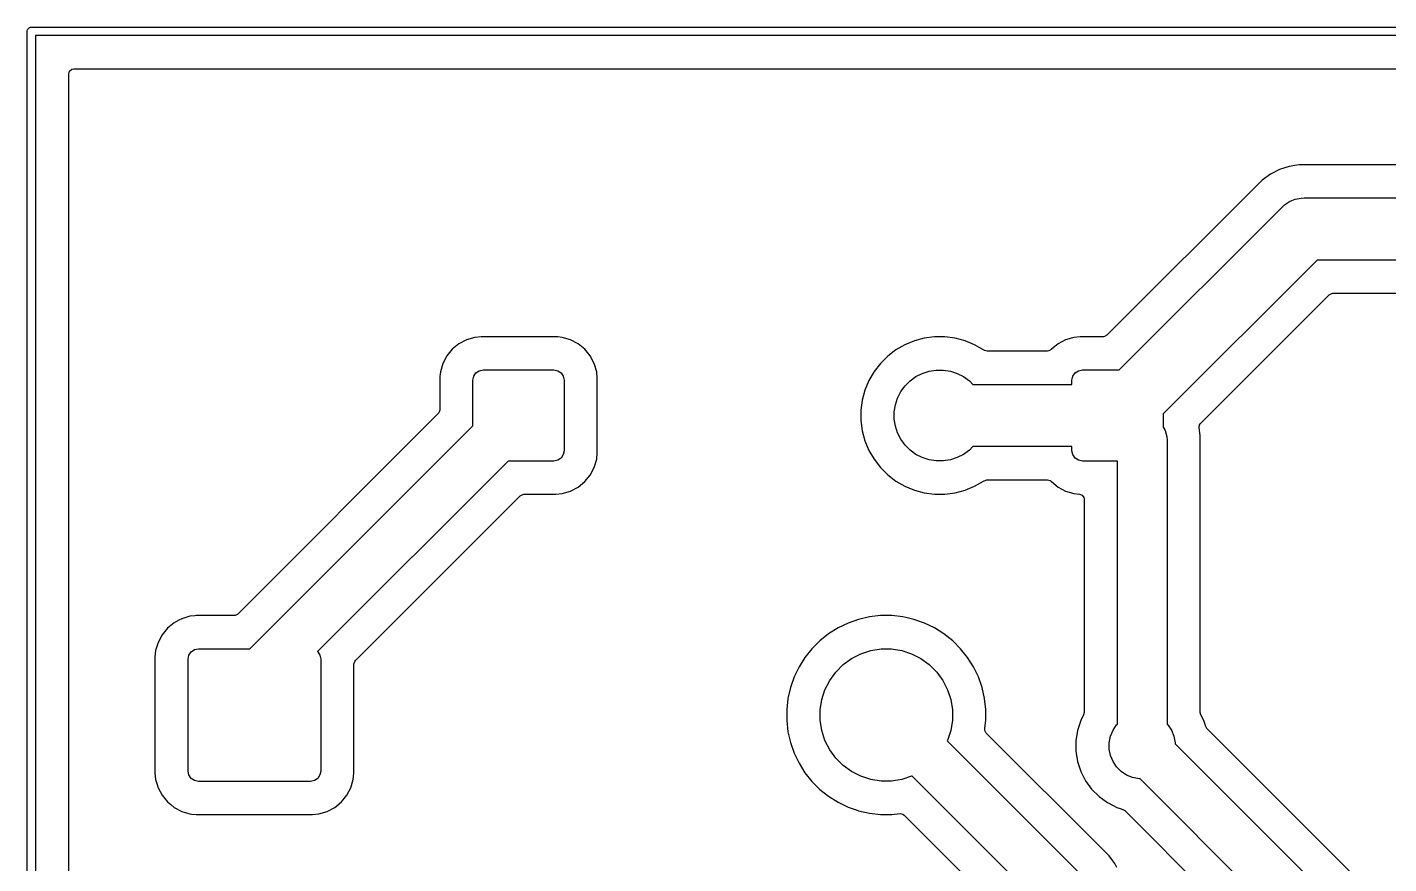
# Model space of a CAD drawing. Header units: millimetres. Extents: x 104.9 to 175.1, y -124.6 to -74.4.
# Drawn here: x 104.9 to 137.74, y -94.59 to -74.4 of the extents above; entities that cross this region are included whole.
import ezdxf

# ---------------------------------------------------------------- set-up
doc = ezdxf.new("R2010")
doc.units = ezdxf.units.MM
doc.layers.add('B.Cu', color=153, linetype='CONTINUOUS', true_color=0x4d7fc4)

msp = doc.modelspace()

# ---------------------------------------------------------------- linework, layer by layer
at = {"layer": 'B.Cu', "linetype": 'CONTINUOUS'}
for p, q in [((104.9, -74.5), (104.901921, -74.480491)), ((104.9, -124.5), (104.9, -74.5)), ((104.901921, -74.480491), (104.916853, -74.444443)), ((104.916853, -74.444443), (104.944443, -74.416853)), ((104.944443, -74.416853), (104.980491, -74.401921)), ((104.980491, -74.401921), (105, -74.4)), ((105, -74.4), (175, -74.4)), ((105.1, -74.6), (105.1, -124.4)), ((174.9, -74.6), (105.1, -74.6)), ((105.9005, -75.5245), (105.920185, -75.457461)), ((105.9005, -89.598395), (105.9005, -75.5245)), ((105.920185, -75.457461), (105.972989, -75.411706)), ((105.972989, -75.411706), (106.0245, -75.4005)), ((106.0245, -75.4005), (173.9755, -75.4005)), ((135.104812, -77.833097), (134.887357, -77.943896)), ((135.336927, -77.757678), (135.104812, -77.833097)), ((135.522093, -77.72835), (135.336927, -77.757678)), ((135.577973, -77.7195), (135.522093, -77.72835)), ((135.822027, -77.7195), (135.577973, -77.7195)), ((148.622027, -77.7195), (135.822027, -77.7195)), ((134.689918, -78.087343), (130.944079, -81.833181)), ((134.689923, -78.087339), (134.689918, -78.087343)), ((134.887357, -77.943896), (134.689923, -78.087339)), ((131.239339, -82.67), (135.16967, -78.73967)), ((135.16967, -78.73967), (135.224205, -78.690242)), ((135.224205, -78.690242), (135.346452, -78.608559)), ((135.346452, -78.608559), (135.402717, -78.585253)), ((135.402717, -78.585253), (135.482287, -78.552294)), ((135.482287, -78.552294), (135.626487, -78.523611)), ((135.626487, -78.523611), (135.7, -78.52)), ((135.7, -78.52), (148.5, -78.52)), ((136.01066, -80.02), (132.299999, -83.73066)), ((148.18934, -80.02), (136.01066, -80.02)), ((133.200857, -83.961879), (136.305919, -80.856819)), ((136.305919, -80.856819), (136.367242, -80.823334)), ((136.367242, -80.823334), (136.3936, -80.8205)), ((136.3936, -80.8205), (147.8064, -80.8205)), ((115.313545, -82.042317), (115.153589, -82.173589)), ((115.496042, -81.944769), (115.313545, -82.042317)), ((115.694067, -81.884699), (115.496042, -81.944769)), ((115.848395, -81.8695), (115.694067, -81.884699)), ((117.651605, -81.8695), (115.848395, -81.8695)), ((117.651609, -81.8695), (117.651605, -81.8695)), ((117.695222, -81.873795), (117.651609, -81.8695)), ((117.805935, -81.884699), (117.695222, -81.873795)), ((117.805935, -81.8847), (117.805933, -81.884699)), ((117.805933, -81.884699), (117.805935, -81.884699)), ((118.003955, -81.944768), (117.805935, -81.8847)), ((118.186451, -82.042315), (118.003955, -81.944768)), ((118.186452, -82.042316), (118.186451, -82.042315)), ((118.186454, -82.042317), (118.186452, -82.042316)), ((118.34641, -82.173589), (118.186454, -82.042317)), ((126.067623, -82.061837), (125.851873, -82.1864)), ((126.067638, -82.06183), (126.067623, -82.061837)), ((126.297792, -81.966498), (126.067638, -82.06183)), ((126.538438, -81.902017), (126.297792, -81.966498)), ((126.785424, -81.869501), (126.538438, -81.902017)), ((126.785429, -81.8695), (126.785424, -81.869501)), ((126.785435, -81.8695), (126.785429, -81.8695)), ((127.034565, -81.8695), (126.785435, -81.8695)), ((127.03457, -81.8695), (127.034565, -81.8695)), ((127.034575, -81.869501), (127.03457, -81.8695)), ((127.281561, -81.902017), (127.034575, -81.869501)), ((127.522207, -81.966498), (127.281561, -81.902017)), ((127.752361, -82.06183), (127.522207, -81.966498)), ((127.752376, -82.061837), (127.752361, -82.06183)), ((127.947325, -82.174391), (127.752376, -82.061837)), ((129.763545, -82.042317), (129.603592, -82.173587)), ((129.946042, -81.944769), (129.763545, -82.042317)), ((130.144067, -81.884699), (129.946042, -81.944769)), ((130.298395, -81.8695), (130.144067, -81.884699)), ((130.856398, -81.8695), (130.298395, -81.8695)), ((130.882756, -81.866666), (130.856398, -81.8695)), ((130.944079, -81.833181), (130.882756, -81.866666)), ((115.022317, -82.333545), (114.924769, -82.516042)), ((115.153589, -82.173589), (115.022317, -82.333545)), ((118.477682, -82.333545), (118.34641, -82.173589)), ((118.477685, -82.333549), (118.477682, -82.333545)), ((118.575232, -82.516045), (118.477685, -82.333549)), ((125.654218, -82.338066), (125.478066, -82.514218)), ((125.654225, -82.33806), (125.654218, -82.338066)), ((125.851873, -82.1864), (125.654225, -82.33806)), ((127.968127, -82.186401), (127.947325, -82.174391)), ((127.977876, -82.193882), (127.968127, -82.186401)), ((127.986315, -82.199815), (127.977876, -82.193882)), ((128.053354, -82.2195), (127.986315, -82.199815)), ((129.507265, -82.2195), (128.053354, -82.2195)), ((129.545368, -82.213501), (129.507265, -82.2195)), ((129.598622, -82.177228), (129.545368, -82.213501)), ((129.599287, -82.177893), (129.598622, -82.177228)), ((129.602787, -82.174391), (129.599287, -82.177893)), ((129.603115, -82.174169), (129.602787, -82.174391)), ((129.603592, -82.173587), (129.603115, -82.174169)), ((114.864699, -82.714066), (114.853251, -82.830297)), ((114.924769, -82.516042), (114.864699, -82.714066)), ((115.66903, -82.824329), (115.723223, -82.743223)), ((115.723223, -82.743223), (115.804329, -82.68903)), ((115.804329, -82.68903), (115.9, -82.670001)), ((115.9, -82.670001), (117.600001, -82.67)), ((117.600001, -82.67), (117.695671, -82.68903)), ((117.695671, -82.68903), (117.776777, -82.743223)), ((117.776777, -82.743223), (117.83097, -82.824329)), ((118.6353, -82.714065), (118.575232, -82.516045)), ((118.650499, -82.868392), (118.6353, -82.714065)), ((125.3264, -82.711873), (125.201837, -82.927623)), ((125.47806, -82.514225), (125.3264, -82.711873)), ((125.478066, -82.514218), (125.47806, -82.514225)), ((126.335252, -82.832096), (126.489048, -82.753733)), ((126.489048, -82.753733), (126.65321, -82.700393)), ((126.65321, -82.700393), (126.823695, -82.673391)), ((126.823695, -82.673391), (126.996305, -82.673391)), ((126.996305, -82.673391), (127.16679, -82.700393)), ((127.16679, -82.700393), (127.330952, -82.753733)), ((127.330952, -82.753733), (127.484748, -82.832096)), ((130.11903, -82.824329), (130.173223, -82.743223)), ((130.173223, -82.743223), (130.254329, -82.68903)), ((130.254329, -82.68903), (130.35, -82.670001)), ((130.35, -82.670001), (131.239339, -82.67)), ((114.849602, -82.867361), (114.8495, -82.868394)), ((114.8495, -82.868394), (114.8495, -83.638531)), ((114.853251, -82.830297), (114.849602, -82.867361)), ((115.65, -82.919999), (115.66903, -82.824329)), ((115.65, -84.021471), (115.65, -82.919999)), ((117.83097, -82.824329), (117.849999, -82.92)), ((117.849999, -82.92), (117.85, -84.620001)), ((118.6505, -84.671609), (118.650499, -82.868392)), ((125.20183, -82.927638), (125.106498, -83.157792)), ((125.201837, -82.927623), (125.20183, -82.927638)), ((125.972096, -83.195252), (126.073553, -83.055607)), ((126.073553, -83.055607), (126.195607, -82.933553)), ((126.195607, -82.933553), (126.335252, -82.832096)), ((127.484748, -82.832096), (127.624393, -82.933553)), ((127.624393, -82.933553), (127.71084, -83.02)), ((127.71084, -83.02), (130.1, -83.02)), ((130.1, -82.919999), (130.11903, -82.824329)), ((130.1, -83.02), (130.1, -82.919999)), ((125.042017, -83.398438), (125.009501, -83.645424)), ((125.106498, -83.157792), (125.042017, -83.398438)), ((125.840393, -83.51321), (125.893733, -83.349048)), ((125.893733, -83.349048), (125.972096, -83.195252)), ((114.813181, -83.726212), (109.976213, -88.563181)), ((114.829815, -83.70557), (114.813181, -83.726212)), ((114.8495, -83.638531), (114.829815, -83.70557)), ((125.009501, -83.645424), (125.0095, -83.645441)), ((125.0095, -83.645441), (125.0095, -83.894558)), ((125.813391, -83.683695), (125.840393, -83.51321)), ((125.813391, -83.856305), (125.813391, -83.683695)), ((132.299999, -83.73066), (132.299999, -84.049951)), ((110.271472, -89.4), (115.65, -84.021471)), ((125.0095, -83.894558), (125.009501, -83.894575)), ((125.009501, -83.894575), (125.042017, -84.141561)), ((125.840393, -84.02679), (125.813391, -83.856305)), ((125.893733, -84.190952), (125.840393, -84.02679)), ((132.299999, -84.049951), (132.349328, -84.13539)), ((133.166068, -84.068953), (133.175022, -83.999662)), ((133.195501, -84.254778), (133.166068, -84.068953)), ((133.175022, -83.999662), (133.200857, -83.961879)), ((125.042017, -84.141561), (125.106498, -84.382207)), ((125.106498, -84.382207), (125.20183, -84.612361)), ((125.972096, -84.344748), (125.893733, -84.190952)), ((126.073553, -84.484393), (125.972096, -84.344748)), ((132.349328, -84.13539), (132.389867, -84.286684)), ((132.389867, -84.286684), (132.395, -84.365)), ((132.395, -84.365), (132.395, -91.219077)), ((133.195501, -84.25478), (133.195501, -84.254778)), ((133.195501, -84.480332), (133.195501, -84.25478)), ((117.83097, -84.715671), (117.776777, -84.796777)), ((117.85, -84.620001), (117.83097, -84.715671)), ((118.6353, -84.825935), (118.6505, -84.671609)), ((125.20183, -84.612361), (125.201837, -84.612376)), ((125.201837, -84.612376), (125.3264, -84.828126)), ((126.195607, -84.606447), (126.073553, -84.484393)), ((126.335252, -84.707904), (126.195607, -84.606447)), ((126.489048, -84.786267), (126.335252, -84.707904)), ((127.484748, -84.707904), (127.330952, -84.786267)), ((127.624393, -84.606447), (127.484748, -84.707904)), ((127.71084, -84.52), (127.624393, -84.606447)), ((130.100001, -84.52), (127.71084, -84.52)), ((130.100001, -84.62), (130.100001, -84.52)), ((130.11903, -84.715671), (130.100001, -84.62)), ((130.173223, -84.796777), (130.11903, -84.715671)), ((133.1955, -84.480357), (133.195501, -84.480332)), ((133.1955, -90.938461), (133.1955, -84.480357)), ((116.498528, -84.869999), (111.8999, -89.468627)), ((117.6, -84.869999), (116.498528, -84.869999)), ((117.695671, -84.85097), (117.6, -84.869999)), ((117.776777, -84.796777), (117.695671, -84.85097)), ((118.477685, -85.206451), (118.575232, -85.023955)), ((118.575232, -85.023955), (118.6353, -84.825935)), ((125.3264, -84.828126), (125.47806, -85.025774)), ((125.47806, -85.025774), (125.478066, -85.025781)), ((125.478066, -85.025781), (125.654218, -85.201933)), ((126.65321, -84.839607), (126.489048, -84.786267)), ((126.823695, -84.866609), (126.65321, -84.839607)), ((126.996305, -84.866609), (126.823695, -84.866609)), ((127.16679, -84.839607), (126.996305, -84.866609)), ((127.330952, -84.786267), (127.16679, -84.839607)), ((130.254329, -84.85097), (130.173223, -84.796777)), ((130.349999, -84.87), (130.254329, -84.85097)), ((131.195, -84.869999), (130.349999, -84.87)), ((131.195, -91.219077), (131.195, -84.869999)), ((118.186451, -85.497685), (118.34641, -85.36641)), ((118.34641, -85.36641), (118.477685, -85.206451)), ((125.654218, -85.201933), (125.654225, -85.201939)), ((125.654225, -85.201939), (125.851873, -85.353599)), ((125.851873, -85.353599), (126.067623, -85.478162)), ((127.752373, -85.478164), (127.968127, -85.353599)), ((127.968127, -85.353599), (127.977869, -85.346123)), ((127.977869, -85.346123), (128.043037, -85.32093)), ((128.043037, -85.32093), (128.053354, -85.3205)), ((128.053354, -85.3205), (129.507265, -85.3205)), ((129.507265, -85.3205), (129.574304, -85.340185)), ((129.574304, -85.340185), (129.599119, -85.362274)), ((129.599119, -85.362274), (129.599287, -85.362107)), ((129.599287, -85.362107), (129.602165, -85.364985)), ((129.602165, -85.364985), (129.603115, -85.365831)), ((129.603115, -85.365831), (129.603592, -85.366412)), ((129.603592, -85.366412), (129.763545, -85.497682)), ((112.816814, -89.683791), (116.793787, -85.706817)), ((116.793787, -85.706817), (116.85511, -85.673333)), ((116.85511, -85.673333), (116.881468, -85.670499)), ((116.881468, -85.670499), (117.651605, -85.670499)), ((117.651605, -85.670499), (117.651608, -85.670499)), ((117.651608, -85.670499), (117.805935, -85.6553)), ((117.805935, -85.6553), (118.003955, -85.595232)), ((118.003955, -85.595232), (118.186451, -85.497685)), ((126.067623, -85.478162), (126.067638, -85.478169)), ((126.067638, -85.478169), (126.166825, -85.519253)), ((126.166825, -85.519253), (126.297793, -85.573502)), ((126.297793, -85.573502), (126.538435, -85.637982)), ((126.538435, -85.637982), (126.785435, -85.6705)), ((126.785435, -85.6705), (126.785442, -85.6705)), ((126.785442, -85.6705), (127.034558, -85.6705)), ((127.034558, -85.6705), (127.034565, -85.6705)), ((127.034565, -85.6705), (127.281565, -85.637982)), ((127.281565, -85.637982), (127.522207, -85.573502)), ((127.522207, -85.573502), (127.752373, -85.478164)), ((129.763545, -85.497682), (129.763549, -85.497685)), ((129.763549, -85.497685), (129.946045, -85.595232)), ((129.946045, -85.595232), (130.144065, -85.6553)), ((130.144065, -85.6553), (130.282656, -85.66895)), ((130.282656, -85.66895), (130.347441, -85.695109)), ((130.347441, -85.695109), (130.3878, -85.752144)), ((130.3878, -85.752144), (130.3945, -85.792352)), ((130.3945, -85.792352), (130.3945, -90.938461)), ((108.824067, -88.614699), (108.626043, -88.674769)), ((108.940298, -88.603251), (108.824067, -88.614699)), ((108.978392, -88.5995), (108.940298, -88.603251)), ((109.888532, -88.5995), (108.978392, -88.5995)), ((109.91489, -88.596666), (109.888532, -88.5995)), ((109.976213, -88.563181), (109.91489, -88.596666)), ((125.217268, -88.629688), (124.954405, -88.689684)), ((125.21728, -88.629686), (125.217268, -88.629688)), ((125.485186, -88.5995), (125.21728, -88.629686)), ((125.485191, -88.5995), (125.485186, -88.5995)), ((125.754809, -88.5995), (125.485191, -88.5995)), ((125.754813, -88.5995), (125.754809, -88.5995)), ((126.022719, -88.629686), (125.754813, -88.5995)), ((126.022728, -88.629687), (126.022719, -88.629686)), ((126.022732, -88.629688), (126.022728, -88.629687)), ((126.088446, -88.644687), (126.022732, -88.629688)), ((126.285594, -88.689684), (126.088446, -88.644687)), ((108.283589, -88.903589), (108.152317, -89.063547)), ((108.443547, -88.772317), (108.283589, -88.903589)), ((108.443548, -88.772316), (108.443547, -88.772317)), ((108.44355, -88.772315), (108.443548, -88.772316)), ((108.557494, -88.71141), (108.44355, -88.772315)), ((108.626043, -88.674769), (108.557494, -88.71141)), ((124.457005, -88.895714), (124.228712, -89.039161)), ((124.699917, -88.778734), (124.457005, -88.895714)), ((124.954397, -88.689687), (124.699917, -88.778734)), ((124.954405, -88.689684), (124.954397, -88.689687)), ((126.285602, -88.689687), (126.285594, -88.689684)), ((126.540082, -88.778734), (126.285602, -88.689687)), ((126.782994, -88.895714), (126.540082, -88.778734)), ((126.782997, -88.895716), (126.782994, -88.895714)), ((127.011289, -89.039162), (126.782997, -88.895716)), ((108.054769, -89.246043), (107.994699, -89.444067)), ((108.152317, -89.063547), (108.054769, -89.246043)), ((124.017915, -89.207265), (123.827265, -89.397915)), ((124.228712, -89.039161), (124.017915, -89.207265)), ((127.222085, -89.207266), (127.011289, -89.039162)), ((127.412734, -89.397915), (127.222085, -89.207266)), ((105.9005, -95.598395), (105.9005, -89.598395)), ((107.994699, -89.444067), (107.9795, -89.598395)), ((107.9795, -89.598395), (107.9795, -92.401604)), ((108.78, -89.65), (108.79903, -89.554329)), ((108.78, -92.35), (108.78, -89.65)), ((108.79903, -89.554329), (108.853223, -89.473223)), ((108.853223, -89.473223), (108.934329, -89.41903)), ((108.934329, -89.41903), (109.03, -89.4)), ((109.03, -89.4), (110.271472, -89.4)), ((111.8999, -89.468627), (111.906777, -89.473223)), ((111.906777, -89.473223), (111.96097, -89.554329)), ((111.96097, -89.554329), (111.98, -89.65)), ((111.98, -89.65), (111.98, -92.35)), ((123.659161, -89.608712), (123.515714, -89.837005)), ((123.827265, -89.397915), (123.659161, -89.608712)), ((124.580883, -89.78335), (124.784002, -89.635776)), ((124.784002, -89.635776), (125.007707, -89.521793)), ((125.007707, -89.521793), (125.246487, -89.444208)), ((125.246487, -89.444208), (125.494465, -89.404932)), ((125.494465, -89.404932), (125.745535, -89.404932)), ((125.745535, -89.404932), (125.993513, -89.444208)), ((125.993513, -89.444208), (126.232293, -89.521793)), ((126.232293, -89.521793), (126.455998, -89.635776)), ((126.455998, -89.635776), (126.659117, -89.78335)), ((127.580838, -89.608711), (127.412734, -89.397915)), ((127.724284, -89.837003), (127.580838, -89.608711)), ((112.7805, -89.771467), (112.800185, -89.704428)), ((112.7805, -92.401608), (112.7805, -89.771467)), ((112.800185, -89.704428), (112.816814, -89.683791)), ((123.515714, -89.837005), (123.398734, -90.079917)), ((124.255776, -90.164002), (124.40335, -89.960883)), ((124.40335, -89.960883), (124.580883, -89.78335)), ((126.659117, -89.78335), (126.83665, -89.960883)), ((126.83665, -89.960883), (126.984224, -90.164002)), ((127.841267, -90.079921), (127.724284, -89.837003)), ((123.398734, -90.079917), (123.309687, -90.334397)), ((124.141793, -90.387707), (124.255776, -90.164002)), ((126.984224, -90.164002), (127.098207, -90.387707)), ((127.930316, -90.334409), (127.841267, -90.079921)), ((123.249686, -90.59728), (123.2195, -90.865186)), ((123.249688, -90.597268), (123.249686, -90.59728)), ((123.309684, -90.334405), (123.249688, -90.597268)), ((123.309687, -90.334397), (123.309684, -90.334405)), ((124.024932, -90.874465), (124.064208, -90.626487)), ((124.064208, -90.626487), (124.141793, -90.387707)), ((127.098207, -90.387707), (127.175792, -90.626487)), ((127.175792, -90.626487), (127.215068, -90.874465)), ((127.990312, -90.597268), (127.930316, -90.334409)), ((128.0205, -90.865191), (127.990312, -90.597268)), ((123.2195, -90.865186), (123.2195, -91.134813)), ((124.024932, -91.125535), (124.024932, -90.874465)), ((127.215068, -90.874465), (127.215068, -91.125535)), ((128.0205, -91.134809), (128.0205, -90.865191)), ((130.3945, -90.938461), (130.380985, -90.994755)), ((133.209015, -90.994755), (133.1955, -90.938461)), ((123.2195, -91.134813), (123.249686, -91.402719)), ((124.064208, -91.373513), (124.024932, -91.125535)), ((127.215068, -91.125535), (127.175792, -91.373513)), ((127.999817, -91.318369), (128.0205, -91.134809)), ((130.311761, -91.130613), (130.2486, -91.325004)), ((130.380985, -90.994755), (130.311761, -91.130613)), ((131.089463, -91.367883), (131.176592, -91.237485)), ((131.176592, -91.237485), (131.195, -91.219077)), ((132.395, -91.219077), (132.413408, -91.237485)), ((132.413408, -91.237485), (132.500537, -91.367883)), ((133.278238, -91.130615), (133.209015, -90.994755)), ((133.278243, -91.130626), (133.278238, -91.130615)), ((133.32536, -91.27564), (133.278243, -91.130626)), ((133.35561, -91.325004), (133.32536, -91.27564)), ((123.249686, -91.402719), (123.249688, -91.402731)), ((123.249688, -91.402731), (123.309684, -91.665594)), ((124.141793, -91.612293), (124.064208, -91.373513)), ((124.255776, -91.835998), (124.141793, -91.612293)), ((127.098207, -91.612293), (127.092338, -91.62381)), ((127.092338, -91.62381), (130.356623, -94.888095)), ((127.175792, -91.373513), (127.098207, -91.612293)), ((127.998317, -91.331685), (127.999817, -91.318369)), ((128.000371, -91.371927), (127.998317, -91.331685)), ((128.033856, -91.43325), (128.000371, -91.371927)), ((130.841597, -94.240991), (128.033856, -91.43325)), ((130.23391, -91.370215), (130.1945, -91.619038)), ((130.1945, -91.619038), (130.1945, -91.870962)), ((130.2486, -91.325004), (130.23391, -91.370215)), ((130.998852, -91.666586), (131.029448, -91.512772)), ((131.029448, -91.512772), (131.089463, -91.367883)), ((132.500537, -91.367883), (132.560552, -91.512772)), ((132.560552, -91.512772), (132.591148, -91.666586)), ((136.989238, -94.958632), (133.35561, -91.325004)), ((123.309684, -91.665594), (123.309687, -91.665602)), ((123.309687, -91.665602), (123.398734, -91.920082)), ((123.398734, -91.920082), (123.515714, -92.162994)), ((124.40335, -92.039117), (124.255776, -91.835998)), ((130.1945, -91.870962), (130.20228, -91.920082)), ((130.20228, -91.920082), (130.23391, -92.119785)), ((130.998852, -91.823414), (130.998852, -91.666586)), ((131.029448, -91.977228), (130.998852, -91.823414)), ((132.591148, -91.666586), (132.591148, -91.69262)), ((132.591148, -91.69262), (136.504264, -95.605736)), ((123.515714, -92.162994), (123.515716, -92.162997)), ((123.515716, -92.162997), (123.659162, -92.391289)), ((124.580883, -92.21665), (124.40335, -92.039117)), ((124.784002, -92.364224), (124.580883, -92.21665)), ((130.23391, -92.119785), (130.31176, -92.359383)), ((131.089463, -92.122117), (131.029448, -91.977228)), ((131.176592, -92.252515), (131.089463, -92.122117)), ((131.287485, -92.363408), (131.176592, -92.252515)), ((107.9795, -92.401604), (107.994699, -92.555932)), ((107.994699, -92.555932), (108.024734, -92.654944)), ((108.79903, -92.445671), (108.78, -92.35)), ((108.853223, -92.526777), (108.79903, -92.445671)), ((108.934329, -92.58097), (108.853223, -92.526777)), ((109.03, -92.6), (108.934329, -92.58097)), ((111.73, -92.6), (109.03, -92.6)), ((111.825671, -92.58097), (111.73, -92.6)), ((111.906777, -92.526777), (111.825671, -92.58097)), ((111.96097, -92.445671), (111.906777, -92.526777)), ((111.98, -92.35), (111.96097, -92.445671)), ((112.705232, -92.753954), (112.7653, -92.555934)), ((112.7653, -92.555934), (112.7805, -92.401608)), ((123.659162, -92.391289), (123.827266, -92.602085)), ((123.827266, -92.602085), (124.017915, -92.792734)), ((125.007707, -92.478207), (124.784002, -92.364224)), ((125.246487, -92.555792), (125.007707, -92.478207)), ((125.494465, -92.595068), (125.246487, -92.555792)), ((125.745535, -92.595068), (125.494465, -92.595068)), ((125.993513, -92.555792), (125.745535, -92.595068)), ((126.232293, -92.478207), (125.993513, -92.555792)), ((126.24381, -92.472338), (126.232293, -92.478207)), ((129.332359, -95.560887), (126.24381, -92.472338)), ((130.31176, -92.359383), (130.426132, -92.583848)), ((130.426132, -92.583848), (130.574201, -92.787649)), ((131.417883, -92.450537), (131.287485, -92.363408)), ((131.562772, -92.510552), (131.417883, -92.450537)), ((131.716586, -92.541148), (131.562772, -92.510552)), ((131.74262, -92.541148), (131.716586, -92.541148)), ((135.48, -96.278528), (131.74262, -92.541148)), ((108.024734, -92.654944), (108.054768, -92.753954)), ((108.054768, -92.753954), (108.152315, -92.93645)), ((108.152315, -92.93645), (108.152317, -92.936452)), ((108.152317, -92.936452), (108.283589, -93.09641)), ((112.47641, -93.09641), (112.607685, -92.93645)), ((112.607685, -92.93645), (112.705232, -92.753954)), ((124.017915, -92.792734), (124.228711, -92.960838)), ((130.574201, -92.787649), (130.574205, -92.787654)), ((130.574205, -92.787654), (130.752345, -92.965794)), ((108.283589, -93.09641), (108.359875, -93.159015)), ((108.359875, -93.159015), (108.44355, -93.227685)), ((108.44355, -93.227685), (108.626046, -93.325232)), ((112.133954, -93.325232), (112.31645, -93.227685)), ((112.31645, -93.227685), (112.47641, -93.09641)), ((124.228711, -92.960838), (124.457003, -93.104284)), ((124.457003, -93.104284), (124.699921, -93.221267)), ((124.699921, -93.221267), (124.891049, -93.288145)), ((130.752345, -92.965794), (130.75235, -92.965798)), ((130.75235, -92.965798), (130.930117, -93.094952)), ((130.930117, -93.094952), (130.956155, -93.11387)), ((130.956155, -93.11387), (131.089513, -93.181819)), ((131.089513, -93.181819), (131.18062, -93.228241)), ((131.18062, -93.228241), (131.180626, -93.228243)), ((131.180626, -93.228243), (131.264499, -93.255494)), ((131.264499, -93.255494), (131.32564, -93.27536)), ((108.626046, -93.325232), (108.824066, -93.3853)), ((108.824066, -93.3853), (108.824065, -93.3853)), ((108.824065, -93.3853), (108.862647, -93.3891)), ((108.862647, -93.3891), (108.978392, -93.4005)), ((108.978392, -93.4005), (108.978395, -93.4005)), ((108.978395, -93.4005), (111.781605, -93.4005)), ((111.781605, -93.4005), (111.781608, -93.4005)), ((111.781608, -93.4005), (111.935934, -93.3853)), ((111.935934, -93.3853), (112.133954, -93.325232)), ((124.891049, -93.288145), (124.954397, -93.310312)), ((124.954397, -93.310312), (124.954405, -93.310315)), ((124.954405, -93.310315), (124.954408, -93.310315)), ((124.954408, -93.310315), (124.954409, -93.310316)), ((124.954409, -93.310316), (125.217268, -93.370312)), ((125.217268, -93.370312), (125.485187, -93.400499)), ((125.485187, -93.400499), (125.485188, -93.4005)), ((125.485188, -93.4005), (125.485191, -93.4005)), ((125.485191, -93.4005), (125.754813, -93.4005)), ((125.754813, -93.400499), (125.951685, -93.378317)), ((125.754813, -93.4005), (125.754813, -93.400499)), ((125.951685, -93.378317), (126.020507, -93.390371)), ((126.020507, -93.390371), (126.05325, -93.413856)), ((126.05325, -93.413856), (128.49554, -95.856146)), ((131.32564, -93.27536), (131.375004, -93.30561)), ((131.375004, -93.30561), (134.377212, -96.307818)), ((130.841612, -94.241005), (130.841597, -94.240991)), ((130.844723, -94.244116), (130.841612, -94.241005)), ((130.844724, -94.244117), (130.844723, -94.244116)), ((131.000601, -94.399994), (130.844724, -94.244117)), ((131.000603, -94.399997), (131.000601, -94.399994)), ((131.000607, -94.400001), (131.000603, -94.399997)), ((131.085435, -94.516759), (131.000607, -94.400001)), ((131.130174, -94.578337), (131.085435, -94.516759)), ((131.179309, -94.674769), (131.130174, -94.578337))]:
    msp.add_line(p, q, dxfattribs=at)

doc.saveas('drawing.dxf')
